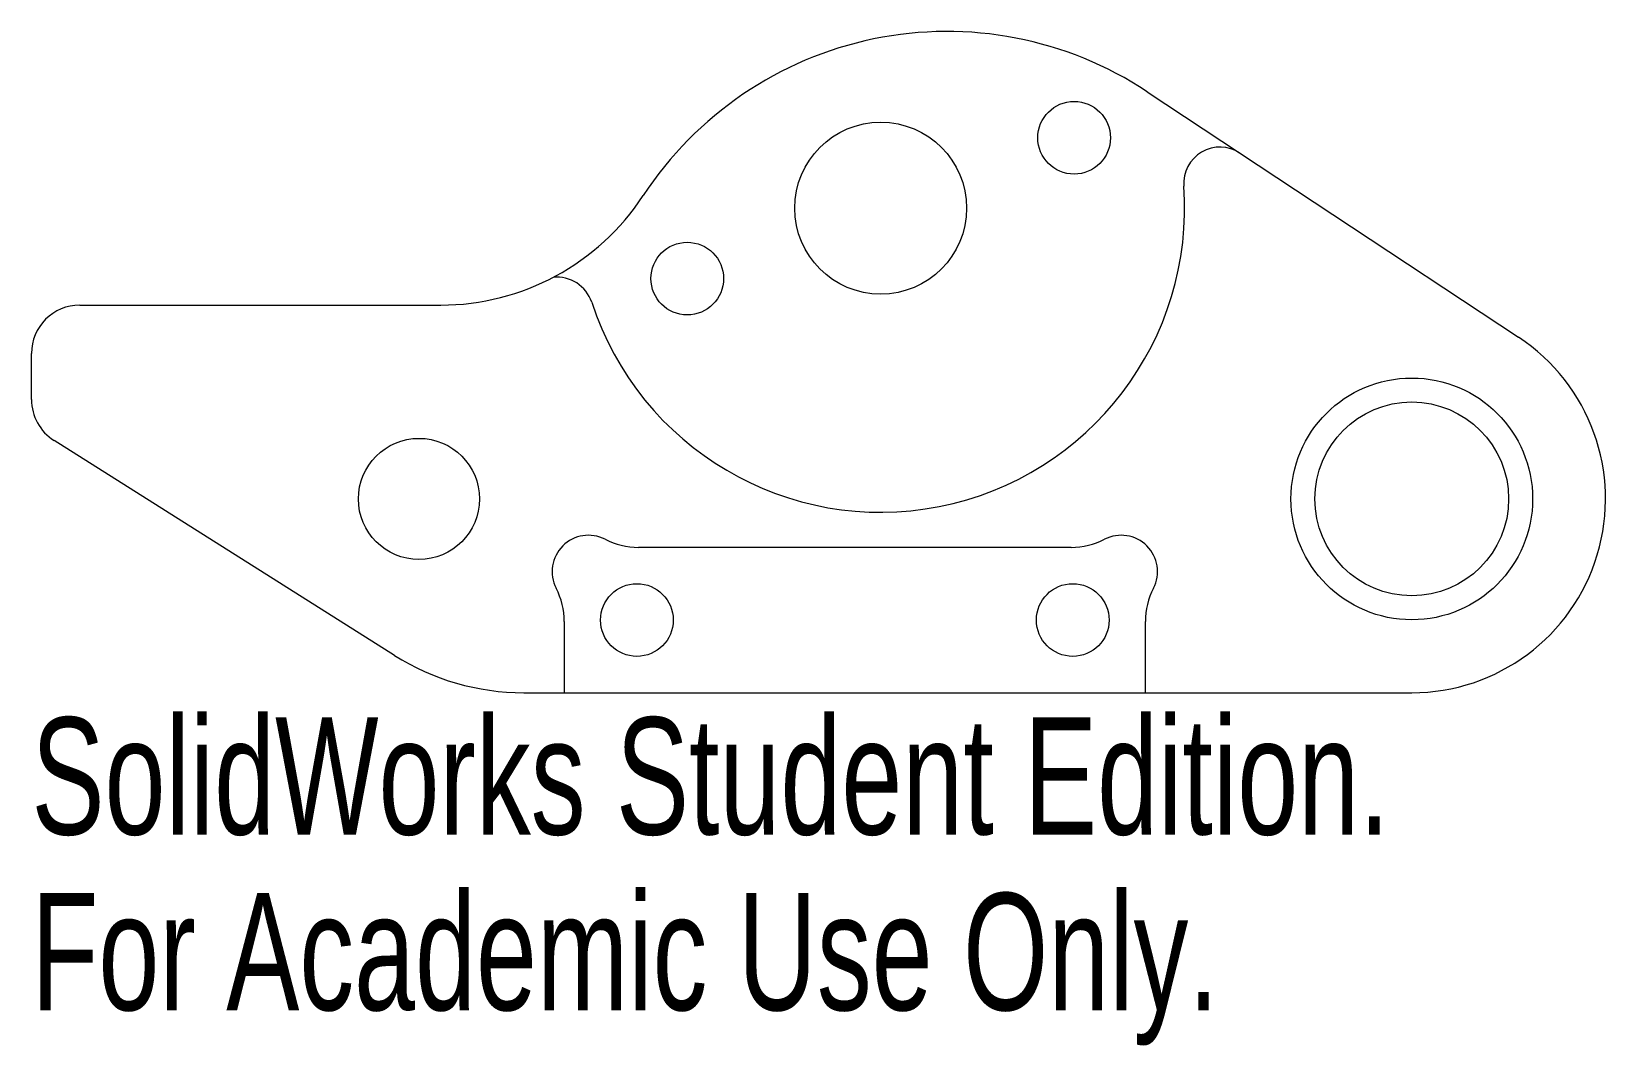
# Model space of a CAD drawing. Header units: millimetres. Extents: x -66 to -1, y 19.4 to 61.3.
import ezdxf

# ---------------------------------------------------------------- set-up
doc = ezdxf.new("R2010")
doc.units = ezdxf.units.MM
doc.styles.add('SLDTEXTSTYLE0', font='TXT', dxfattribs={"width": 0.7})

msp = doc.modelspace()

# ---------------------------------------------------------------- linework, layer by layer
at = {"color": 7, "linetype": 'Continuous', "lineweight": 15}
for p, q in [((-19.925, 58.808), (-4.59, 48.675)), ((-64, 50), (-49.101, 50)), ((-66, 46.103), (-66, 48)), ((-51.009, 35.542), (-65.067, 44.411)), ((-23.062, 40), (-40.938, 40)), ((-44, 36.938), (-44, 34)), ((-20, 34), (-20, 36.938)), ((-45.674, 34), (-9, 34))]:
    msp.add_line(p, q, dxfattribs=at)
for centre, radius in [((-22.944, 56.907), 1.5), ((-30.932, 54), 3.55), ((-38.919, 51.093), 1.5), ((-9, 42), 4.99), ((-9, 42), 4), ((-50, 42), 2.5), ((-41, 37), 1.5), ((-23, 37), 1.5)]:
    msp.add_circle(centre, radius, dxfattribs=at)
for centre, radius, start, end in [((-28.194, 46.293), 15, 56.54476, 146.75025), ((-16.919, 55.023), 1.5, 56.54476, 184.17715), ((-30.932, 54), 12.55, 198.02874, 4.17715), ((-49.101, 60), 10, 270, 326.75025), ((-44.292, 49.652), 1.5, 18.02874, 96.46069), ((-64, 48), 2, 90, 180), ((-9, 42), 8, 270, 56.54476), ((-64, 46.103), 2, 180, 237.75246), ((-43, 39), 1.5, 62.73396, 207.26604), ((-40.938, 43), 3, 242.73396, 270), ((-23.062, 43), 3, 270, 297.26604), ((-21, 39), 1.5, 332.73396, 117.26604), ((-47, 36.938), 3, 360, 27.26604), ((-17, 36.938), 3, 152.73396, 180), ((-45.674, 44), 10, 237.75246, 270)]:
    msp.add_arc(centre, radius, start, end, dxfattribs=at)

# ---------------------------------------------------------------- texts
at = {"color": 7, "linetype": 'Continuous', "char_height": 4.83362, "attachment_point": 1, "style": 'SLDTEXTSTYLE0'}
for s, insert in [('SolidWorks Student Edition.', (-66, 32.98)), ('For Academic Use Only.', (-66, 25.73))]:
    msp.add_mtext(s, dxfattribs=dict(at, insert=insert))

doc.saveas('drawing.dxf')
